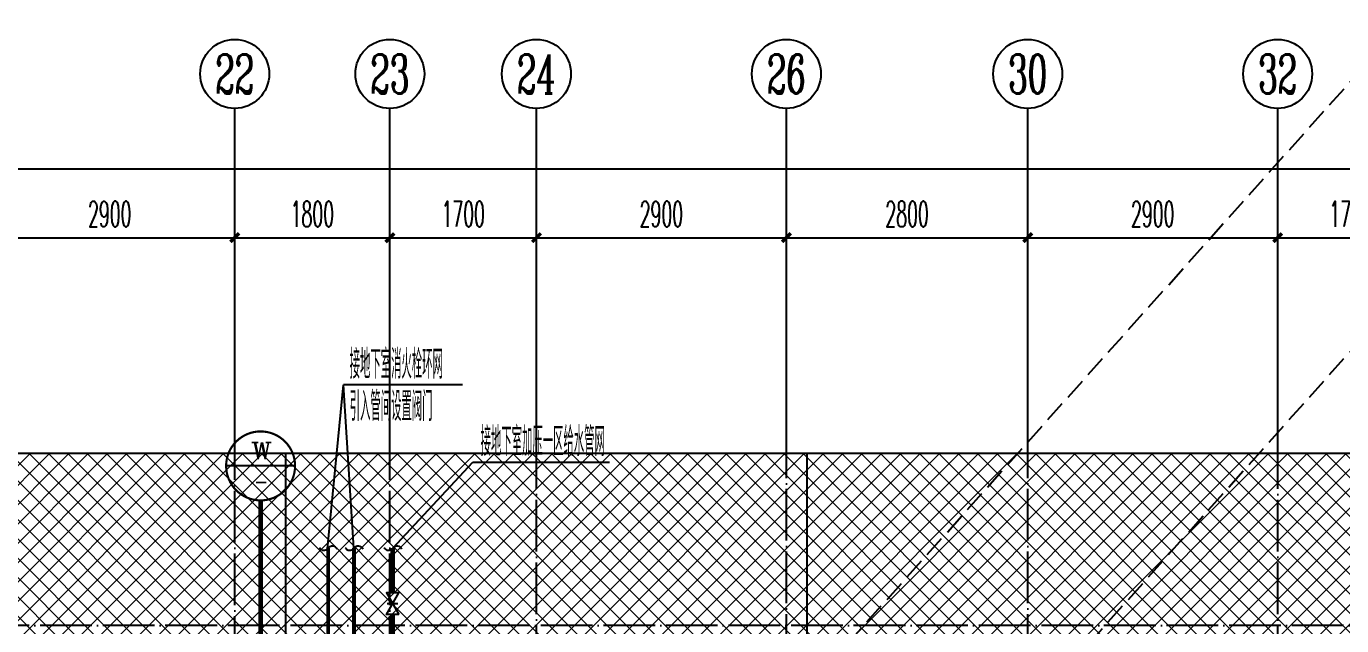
# Model space of a CAD drawing. Extents: x 27938 to 1507990, y 110129 to 923079.
# Drawn here: x 688074 to 703334, y 509821 to 516773 of the extents above; entities that cross this region are included whole.
import ezdxf
from ezdxf.enums import TextEntityAlignment as Align
from ezdxf.xclip import XClip

# ---------------------------------------------------------------- set-up
doc = ezdxf.new("R2010")
doc.units = 0
doc.header["$LTSCALE"] = 1000
doc.header["$MEASUREMENT"] = 0
doc.header["$XCLIPFRAME"] = 0
doc.linetypes.add('__DASH', pattern=[0.35, 0.25, -0.1])
doc.linetypes.add('DOTE', pattern=[2.42, 2, -0.2, 0.02, -0.2])
for name, color, linetype in [('----建筑底图', 8, 'Continuous'), ('AXIS', 3, 'Continuous'), ('AXIS_TEXT', 7, 'Continuous'), ('DIM_不分区消火栓', 1, 'Continuous'), ('DIM_雨水', 4, 'Continuous'), ('DOTE', 1, 'Continuous'), ('EQUIP_不分区消火栓', 7, 'Continuous'), ('EQUIP_给水', 7, 'Continuous'), ('PIPE-不分区消火栓', 1, 'TG_X'), ('PIPE-压力废', 31, 'YF'), ('PIPE-给水中', 72, 'J2'), ('VALVE_给水', 7, 'Continuous')]:
    doc.layers.add(name, color=color, linetype=linetype)
doc.layers.add('填充', color=251, linetype='Continuous', lineweight=5)
doc.styles.add('_TCH_AXIS', font='COMPLEX', dxfattribs={"bigfont": 'GBCBIG'})
doc.styles.add('_TCH_DIM_T3', font='SIMPLEX.shx', dxfattribs={"width": 0.494118, "bigfont": 'GBCBIG.shx'})
doc.styles.add('_TWT_CIRCLE', font='COMPLEX', dxfattribs={"width": 1.1, "height": 3.5, "bigfont": 'HZTXT'})
doc.styles.add('COMPLEX', font='COMPLEX')
doc.styles.get("Standard").update_dxf_attribs({"font": 'gbenor.shx', "bigfont": 'gbcbig.shx'})
doc.styles.add('TG_LINETYPE', font='SIMPLEX', dxfattribs={"width": 0.8, "height": 3, "bigfont": 'HZTXT'})
doc.linetypes.add('J2', pattern='A,3,-0.2,["J2",Standard,S=0.25,R=0,X=-0.1,Y=-0.115],-0.35', length=3.55)
doc.linetypes.add('TG_X', pattern='A,2,-0.229,["X",TG_LINETYPE,S=0.1,R=0,X=-0.229,Y=-0.15],0', length=2.229)
doc.linetypes.add('YF', pattern='A,3,-0.2,["YF",Standard,S=0.25,R=0,X=-0.1,Y=-0.115],-0.35', length=3.55)
doc.dimstyles.new('_TCH_ARCH&&100', dxfattribs={"dimtxt": 297.5, "dimasz": 100, "dimexe": 250, "dimexo": 300, "dimgap": 126.25, "dimtad": 1, "dimdec": 0, "dimzin": 0, "dimdsep": 46, "dimtxsty": '_TCH_DIM_T3', "dimblk": 'ARCHTICK', "dimcen": 0.09, "dimclrt": 4, "dimazin": 2, "dimtfac": 1, "dimtdec": 0, "dimtix": 1, "dimtmove": 2, "dimatfit": 3, "dimfxl": 100, "dimtolj": 1, "dimtzin": 0, "dimarcsym": 0})

# ---------------------------------------------------------------- blocks, each defined once
blk = doc.blocks.new('A$C74D73064')
at = {"layer": '填充'}
h = blk.add_hatch(dxfattribs=at)
h.set_pattern_fill('ANSI37', color=0, scale=100, style=0)
h.set_pattern_definition([(45, (-58932.6, 57522.26), (-112.2532, 112.2532), []), (135, (-58932.6, 57522.26), (-112.2532, -112.2532), [])])
h.paths.add_polyline_path([(-11083.8, 26773.6), (-11083.8, 25273.6), (-8583.8, 25273.6), (-8583.8, 22973.6), (-11083.8, 22973.6), (-11083.8, 20773.9), (-6383.8, 20773.9), (-6383.8, 16773.6), (-11233.8, 16773.6), (-11233.8, 16773.6), (-14033.8, 16773.6), (-14033.8, 18873.6), (-14183.8, 18873.6), (-14183.8, 20773.8), (-14083.8, 20773.9), (-14083.8, 26773.6)], flags=16)
h.paths.add_polyline_path([(-39083.8, 26773.6), (-39083.8, 25273.6), (-41583.8, 25273.6), (-41583.8, 22973.6), (-39083.8, 22973.6), (-39083.8, 20773.9), (-43683.6, 20773.9), (-43683.6, 16773.6), (-38933.8, 16773.6), (-38933.8, 16773.6), (-36133.8, 16773.6), (-36133.8, 18873.6), (-35983.8, 18873.6), (-35983.8, 21373.6), (-36083.8, 21373.7), (-36083.8, 26773.6)], flags=16)
h.paths.add_polyline_path([(-52083.8, 29673.6), (1916.2, 29673.6), (1916.2, 10173.6), (-52083.8, 10173.6)])
at = {"color": 0}
blk.add_lwpolyline([(-52083.8, 29673.6), (1916.2, 29673.6), (1916.2, 10173.6), (-52083.8, 10173.6)], close=True, dxfattribs=at)
at = {"layer": 'DOTE', "color": 0}
for p, q in [((-19795, 128076.6), (-19795, 3986.3)), ((-13745, 128076.6), (-13745, 3986.3))]:
    blk.add_line(p, q, dxfattribs=at)
blk = doc.blocks.new('HFHFTHFD')
at = {"layer": 'DOTE', "color": 0, "linetype": 'DOTE', "ltscale": 0.3}
for p, q in [((450317, 601749), (450317, 612949)), ((452117, 601749), (452117, 612949)), ((453817, 604549), (453817, 612949)), ((456717, 603949), (456717, 612949)), ((459517, 603949), (459517, 612949)), ((462417, 604549), (462417, 612949)), ((472617, 610949), (418617, 610949))]:
    blk.add_line(p, q, dxfattribs=at)
blk = doc.blocks.new('_ArchTick')
at = {"color": 0, "linetype": 'ByBlock', "const_width": 0.4}
blk.add_lwpolyline([(-0.5, -0.5), (0.5, 0.5)], dxfattribs=at)
blk = doc.blocks.new('*D350')
at = {"layer": 'AXIS', "color": 0, "lineweight": -2}
for p, q in [((702592, 512121), (702592, 514571)), ((704292, 512121), (704292, 514571)), ((702592, 514321), (704292, 514321))]:
    blk.add_line(p, q, dxfattribs=at)
at = {"layer": 'Defpoints', "color": 0}
for p in [(704292, 514321), (702592, 511821), (704292, 511821)]:
    blk.add_point(p, dxfattribs=at)
at = {"layer": 'AXIS', "color": 0, "lineweight": -2, "xscale": 100, "yscale": 100, "zscale": 100, "rotation": 180}
blk.add_blockref('_ArchTick', (702592, 514321), dxfattribs=at)
at = {"layer": 'AXIS', "color": 0, "lineweight": -2, "xscale": 100, "yscale": 100, "zscale": 100}
blk.add_blockref('_ArchTick', (704292, 514321), dxfattribs=at)
at = {"layer": 'AXIS', "color": 4, "insert": (703442, 514596), "char_height": 297.5, "attachment_point": 5, "style": '_TCH_DIM_T3'}
blk.add_mtext('\\A1;1700', dxfattribs=at)
blk = doc.blocks.new('*D351')
at = {"layer": 'AXIS', "color": 0, "lineweight": -2}
for p, q in [((699692, 512121), (699692, 514571)), ((702592, 512121), (702592, 514571)), ((699692, 514321), (702592, 514321))]:
    blk.add_line(p, q, dxfattribs=at)
at = {"layer": 'Defpoints', "color": 0}
for p in [(702592, 514321), (699692, 511821), (702592, 511821)]:
    blk.add_point(p, dxfattribs=at)
at = {"layer": 'AXIS', "color": 0, "lineweight": -2, "xscale": 100, "yscale": 100, "zscale": 100, "rotation": 180}
blk.add_blockref('_ArchTick', (699692, 514321), dxfattribs=at)
at = {"layer": 'AXIS', "color": 0, "lineweight": -2, "xscale": 100, "yscale": 100, "zscale": 100}
blk.add_blockref('_ArchTick', (702592, 514321), dxfattribs=at)
at = {"layer": 'AXIS', "color": 4, "insert": (701142, 514596), "char_height": 297.5, "attachment_point": 5, "style": '_TCH_DIM_T3'}
blk.add_mtext('\\A1;2900', dxfattribs=at)
blk = doc.blocks.new('*D352')
at = {"layer": 'AXIS', "color": 0, "lineweight": -2}
for p, q in [((696892, 512121), (696892, 514571)), ((699692, 512121), (699692, 514571)), ((696892, 514321), (699692, 514321))]:
    blk.add_line(p, q, dxfattribs=at)
at = {"layer": 'Defpoints', "color": 0}
for p in [(699692, 514321), (696892, 511821), (699692, 511821)]:
    blk.add_point(p, dxfattribs=at)
at = {"layer": 'AXIS', "color": 0, "lineweight": -2, "xscale": 100, "yscale": 100, "zscale": 100, "rotation": 180}
blk.add_blockref('_ArchTick', (696892, 514321), dxfattribs=at)
at = {"layer": 'AXIS', "color": 0, "lineweight": -2, "xscale": 100, "yscale": 100, "zscale": 100}
blk.add_blockref('_ArchTick', (699692, 514321), dxfattribs=at)
at = {"layer": 'AXIS', "color": 4, "insert": (698292, 514596), "char_height": 297.5, "attachment_point": 5, "style": '_TCH_DIM_T3'}
blk.add_mtext('\\A1;2800', dxfattribs=at)
blk = doc.blocks.new('*D353')
at = {"layer": 'AXIS', "color": 0, "lineweight": -2}
for p, q in [((693992, 512121), (693992, 514571)), ((696892, 512121), (696892, 514571)), ((693992, 514321), (696892, 514321))]:
    blk.add_line(p, q, dxfattribs=at)
at = {"layer": 'Defpoints', "color": 0}
for p in [(696892, 514321), (693992, 511821), (696892, 511821)]:
    blk.add_point(p, dxfattribs=at)
at = {"layer": 'AXIS', "color": 0, "lineweight": -2, "xscale": 100, "yscale": 100, "zscale": 100, "rotation": 180}
blk.add_blockref('_ArchTick', (693992, 514321), dxfattribs=at)
at = {"layer": 'AXIS', "color": 0, "lineweight": -2, "xscale": 100, "yscale": 100, "zscale": 100}
blk.add_blockref('_ArchTick', (696892, 514321), dxfattribs=at)
at = {"layer": 'AXIS', "color": 4, "insert": (695442, 514596), "char_height": 297.5, "attachment_point": 5, "style": '_TCH_DIM_T3'}
blk.add_mtext('\\A1;2900', dxfattribs=at)
blk = doc.blocks.new('*D354')
at = {"layer": 'AXIS', "color": 0, "lineweight": -2}
for p, q in [((692292, 512121), (692292, 514571)), ((693992, 512121), (693992, 514571)), ((692292, 514321), (693992, 514321))]:
    blk.add_line(p, q, dxfattribs=at)
at = {"layer": 'Defpoints', "color": 0}
for p in [(693992, 514321), (692292, 511821), (693992, 511821)]:
    blk.add_point(p, dxfattribs=at)
at = {"layer": 'AXIS', "color": 0, "lineweight": -2, "xscale": 100, "yscale": 100, "zscale": 100, "rotation": 180}
blk.add_blockref('_ArchTick', (692292, 514321), dxfattribs=at)
at = {"layer": 'AXIS', "color": 0, "lineweight": -2, "xscale": 100, "yscale": 100, "zscale": 100}
blk.add_blockref('_ArchTick', (693992, 514321), dxfattribs=at)
at = {"layer": 'AXIS', "color": 4, "insert": (693142, 514596), "char_height": 297.5, "attachment_point": 5, "style": '_TCH_DIM_T3'}
blk.add_mtext('\\A1;1700', dxfattribs=at)
blk = doc.blocks.new('*D355')
at = {"layer": 'AXIS', "color": 0, "lineweight": -2}
for p, q in [((690492, 512121), (690492, 514571)), ((692292, 512121), (692292, 514571)), ((690492, 514321), (692292, 514321))]:
    blk.add_line(p, q, dxfattribs=at)
at = {"layer": 'Defpoints', "color": 0}
for p in [(692292, 514321), (690492, 511821), (692292, 511821)]:
    blk.add_point(p, dxfattribs=at)
at = {"layer": 'AXIS', "color": 0, "lineweight": -2, "xscale": 100, "yscale": 100, "zscale": 100, "rotation": 180}
blk.add_blockref('_ArchTick', (690492, 514321), dxfattribs=at)
at = {"layer": 'AXIS', "color": 0, "lineweight": -2, "xscale": 100, "yscale": 100, "zscale": 100}
blk.add_blockref('_ArchTick', (692292, 514321), dxfattribs=at)
at = {"layer": 'AXIS', "color": 4, "insert": (691392, 514596), "char_height": 297.5, "attachment_point": 5, "style": '_TCH_DIM_T3'}
blk.add_mtext('\\A1;1800', dxfattribs=at)
blk = doc.blocks.new('*D356')
at = {"layer": 'AXIS', "color": 0, "lineweight": -2}
for p, q in [((687592, 512121), (687592, 514571)), ((690492, 512121), (690492, 514571)), ((687592, 514321), (690492, 514321))]:
    blk.add_line(p, q, dxfattribs=at)
at = {"layer": 'Defpoints', "color": 0}
for p in [(690492, 514321), (687592, 511821), (690492, 511821)]:
    blk.add_point(p, dxfattribs=at)
at = {"layer": 'AXIS', "color": 0, "lineweight": -2, "xscale": 100, "yscale": 100, "zscale": 100, "rotation": 180}
blk.add_blockref('_ArchTick', (687592, 514321), dxfattribs=at)
at = {"layer": 'AXIS', "color": 0, "lineweight": -2, "xscale": 100, "yscale": 100, "zscale": 100}
blk.add_blockref('_ArchTick', (690492, 514321), dxfattribs=at)
at = {"layer": 'AXIS', "color": 4, "insert": (689042, 514596), "char_height": 297.5, "attachment_point": 5, "style": '_TCH_DIM_T3'}
blk.add_mtext('\\A1;2900', dxfattribs=at)
blk = doc.blocks.new('*D370')
at = {"layer": 'AXIS', "color": 0, "lineweight": -2}
for p, q in [((660692, 512121), (660692, 515371)), ((710892, 512121), (710892, 515371)), ((660692, 515121), (710892, 515121))]:
    blk.add_line(p, q, dxfattribs=at)
at = {"layer": 'Defpoints', "color": 0}
for p in [(710892, 515121), (660692, 511821), (710892, 511821)]:
    blk.add_point(p, dxfattribs=at)
at = {"layer": 'AXIS', "color": 0, "lineweight": -2, "xscale": 100, "yscale": 100, "zscale": 100, "rotation": 180}
blk.add_blockref('_ArchTick', (660692, 515121), dxfattribs=at)
at = {"layer": 'AXIS', "color": 0, "lineweight": -2, "xscale": 100, "yscale": 100, "zscale": 100}
blk.add_blockref('_ArchTick', (710892, 515121), dxfattribs=at)
at = {"layer": 'AXIS', "color": 4, "insert": (685792, 515396), "char_height": 297.5, "attachment_point": 5, "style": '_TCH_DIM_T3'}
blk.add_mtext('\\A1;50200', dxfattribs=at)
blk = doc.blocks.new('_AXISO')
at = {"color": 0}
blk.add_circle((0, 0), 0.5, dxfattribs=at)
at = {"layer": 'AXIS_TEXT', "color": 0, "style": 'COMPLEX', "width": 1.041667}
blk.add_attdef('A', text='', height=0.56, dxfattribs=at).set_placement((-0.25, -0.28), (0.25, -0.28), align=Align.FIT)
blk = doc.blocks.new('$VALVE$00000296')
for points in [[(-125, 72), (-125, -72), (125, 72), (125, -72), (-125, 72)], [(0, 60), (0, -64)]]:
    blk.add_lwpolyline(points)
for p in [(-125, 0), (125, 0)]:
    blk.add_point(p)
blk = doc.blocks.new('$TwtSys$00000132')
at = {"elevation": 0}
blk.add_lwpolyline([(7, -101, -0.575183), (0, 0, 0.604745), (-11, 101, 16.924828)], format="xyb", dxfattribs=at)

msp = doc.modelspace()

# ---------------------------------------------------------------- linework, layer by layer
at = {"color": 8, "linetype": '__DASH'}
for p, q in [((696892, 508820.6), (714214.6, 528174.6)), ((699692, 508820.6), (717014.6, 528174.6))]:
    msp.add_line(p, q, dxfattribs=at)
at = {"layer": 'AXIS', "color": 8}
for p, q in [((690491.8, 511820.6), (690491.8, 515820.6)), ((692291.8, 511820.6), (692291.8, 515820.6)), ((693991.8, 511820.6), (693991.8, 515820.6)), ((696891.8, 511820.6), (696891.8, 515820.6)), ((699691.8, 511820.6), (699691.8, 515820.6)), ((702591.8, 511820.6), (702591.8, 515820.6))]:
    msp.add_line(p, q, dxfattribs=at)
at = {"layer": 'DIM_不分区消火栓'}
for p, q in [((691568.1, 510712.2), (691755.4, 512614.9)), ((691875.2, 510720.6), (691755.4, 512614.9)), ((693132.7, 512614.9), (691755.4, 512614.9)), ((692325.2, 510720.8), (693254.2, 511717.6)), ((693254.2, 511717.6), (694838.6, 511717.6))]:
    msp.add_line(p, q, dxfattribs=at)
at = {"layer": 'DIM_雨水'}
msp.add_line((691191.9, 511673.8), (690391.9, 511673.8), dxfattribs=at)
at = {"layer": 'DIM_雨水', "const_width": 25}
msp.add_lwpolyline([(691191.9, 511673.8, 1), (690391.9, 511673.8, 1)], format="xyb", close=True, dxfattribs=at)
at = {"layer": 'PIPE-不分区消火栓', "const_width": 45}
for points in [[(691575.2, 509420.6), (691575.2, 510720.6)], [(691875.2, 509420.6), (691875.2, 510720.6)]]:
    msp.add_lwpolyline(points, dxfattribs=at)
at = {"layer": 'PIPE-压力废', "const_width": 55}
msp.add_lwpolyline([(690791.9, 508570.6), (690791.9, 511273.8)], dxfattribs=at)
at = {"layer": 'PIPE-给水中', "const_width": 55}
for points in [[(692325.2, 510200.8), (692325.2, 510720.6)], [(692325.2, 506670.1), (692325.2, 509950.8)]]:
    msp.add_lwpolyline(points, dxfattribs=at)

# ---------------------------------------------------------------- block references
at = {"layer": '----建筑底图', "color": 169}
ref = msp.add_blockref('A$C74D73064', (710875.6, 482146.9), dxfattribs=at)
XClip(ref).set_block_clipping_path([(-52083.8042452353, 10173.6344749072), (1916.1826223061, 29673.6344737304)])
at = {"color": 169}
msp.add_blockref('HFHFTHFD', (240175.2, -101128.2), dxfattribs=at)
at = {"layer": 'AXIS', "color": 8}
ref = msp.add_blockref('_AXISO', (690491.8, 516220.6), dxfattribs=dict(at, xscale=800, yscale=800, zscale=800))
ref.add_attrib('A', '22', dxfattribs={"layer": 'AXIS_TEXT', "color": 8, "ltscale": 0.5, "height": 452.55, "style": '_TCH_AXIS', "width": 0.617647}).set_placement((690265.5, 515994.3), (690718.1, 515994.3), align=Align.FIT)
ref = msp.add_blockref('_AXISO', (692291.8, 516220.6), dxfattribs=dict(at, xscale=800, yscale=800, zscale=800))
ref.add_attrib('A', '23', dxfattribs={"layer": 'AXIS_TEXT', "color": 8, "ltscale": 0.5, "height": 452.55, "style": '_TCH_AXIS', "width": 0.617647}).set_placement((692065.5, 515994.3), (692518.1, 515994.3), align=Align.FIT)
ref = msp.add_blockref('_AXISO', (693991.8, 516220.6), dxfattribs=dict(at, xscale=800, yscale=800, zscale=800))
ref.add_attrib('A', '24', dxfattribs={"layer": 'AXIS_TEXT', "color": 8, "ltscale": 0.5, "height": 452.55, "style": '_TCH_AXIS', "width": 0.583333}).set_placement((693765.5, 515994.3), (694218.1, 515994.3), align=Align.FIT)
ref = msp.add_blockref('_AXISO', (696891.8, 516220.6), dxfattribs=dict(at, xscale=800, yscale=800, zscale=800))
ref.add_attrib('A', '26', dxfattribs={"layer": 'AXIS_TEXT', "color": 8, "ltscale": 0.5, "height": 452.55, "style": '_TCH_AXIS', "width": 0.617647}).set_placement((696665.5, 515994.3), (697118.1, 515994.3), align=Align.FIT)
ref = msp.add_blockref('_AXISO', (699691.8, 516220.6), dxfattribs=dict(at, xscale=800, yscale=800, zscale=800))
ref.add_attrib('A', '30', dxfattribs={"layer": 'AXIS_TEXT', "color": 8, "ltscale": 0.5, "height": 452.55, "style": '_TCH_AXIS', "width": 0.636364}).set_placement((699465.5, 515994.3), (699918.1, 515994.3), align=Align.FIT)
ref = msp.add_blockref('_AXISO', (702591.8, 516220.6), dxfattribs=dict(at, xscale=800, yscale=800, zscale=800))
ref.add_attrib('A', '32', dxfattribs={"layer": 'AXIS_TEXT', "color": 8, "ltscale": 0.5, "height": 452.55, "style": '_TCH_AXIS', "width": 0.636364}).set_placement((702365.5, 515994.3), (702818.1, 515994.3), align=Align.FIT)
at = {"layer": 'EQUIP_不分区消火栓', "xscale": -1, "rotation": 269.9999999942647}
for p in [(691575.2, 510720.6), (691875.2, 510720.6)]:
    msp.add_blockref('$TwtSys$00000132', p, dxfattribs=at)
at = {"layer": 'EQUIP_给水', "xscale": -1, "rotation": 269.9999999942647}
msp.add_blockref('$TwtSys$00000132', (692325.2, 510720.6), dxfattribs=at)
at = {"layer": 'VALVE_给水', "xscale": -1, "rotation": 269.9999999942647}
msp.add_blockref('$VALVE$00000296', (692325.2, 510075.8), dxfattribs=at)

# ---------------------------------------------------------------- texts
at = {"layer": 'DIM_不分区消火栓', "color": 7, "style": '_TCH_DIM_T3', "width": 0.494118}
for s, height, p in [('接地下室消火栓环网', 337.59, (691825.4, 512684.9)), ('引入管间设置阀门', 337.59, (691825.4, 512194.9)), ('接地下室加压一区给水管网', 337.589, (693344.6, 511787.6))]:
    msp.add_text(s, height=height, dxfattribs=at).set_placement(p)
at = {"layer": 'DIM_雨水', "color": 7, "style": '_TWT_CIRCLE'}
for s, height, width, p, p2 in [('W', 193.3, 1.21, (690680.6, 511750.1), (690925.6, 511750.1)), ('-', 207, 0.941111, (690716, 511392.5), (690883, 511392.5))]:
    msp.add_text(s, height=height, dxfattribs=dict(at, width=width)).set_placement(p, p2, align=Align.FIT)

# ---------------------------------------------------------------- dimensions: what is measured, and where the dimension line sits
at = {"layer": 'AXIS', "color": 8}
for p1, p2, distance, picture, middle in [((660691.8, 511820.6), (710891.8, 511820.6), 3300, '*D370', (685791.8, 515395.6)), ((687591.8, 511820.6), (690491.8, 511820.6), 2500, '*D356', (689041.8, 514595.6)), ((690491.8, 511820.6), (692291.8, 511820.6), 2500, '*D355', (691391.8, 514595.6)), ((692291.8, 511820.6), (693991.8, 511820.6), 2500, '*D354', (693141.8, 514595.6)), ((693991.8, 511820.6), (696891.8, 511820.6), 2500, '*D353', (695441.8, 514595.6)), ((696891.8, 511820.6), (699691.8, 511820.6), 2500, '*D352', (698291.8, 514595.6)), ((699691.8, 511820.6), (702591.8, 511820.6), 2500, '*D351', (701141.8, 514595.6)), ((702591.8, 511820.6), (704291.8, 511820.6), 2500, '*D350', (703441.8, 514595.6))]:
    dim = msp.add_aligned_dim(p1=p1, p2=p2, distance=distance, dimstyle='_TCH_ARCH&&100', dxfattribs=at)
    dim.commit()
    dim.dimension.update_dxf_attribs({"geometry": picture, "text_midpoint": middle})

doc.saveas('drawing.dxf')
